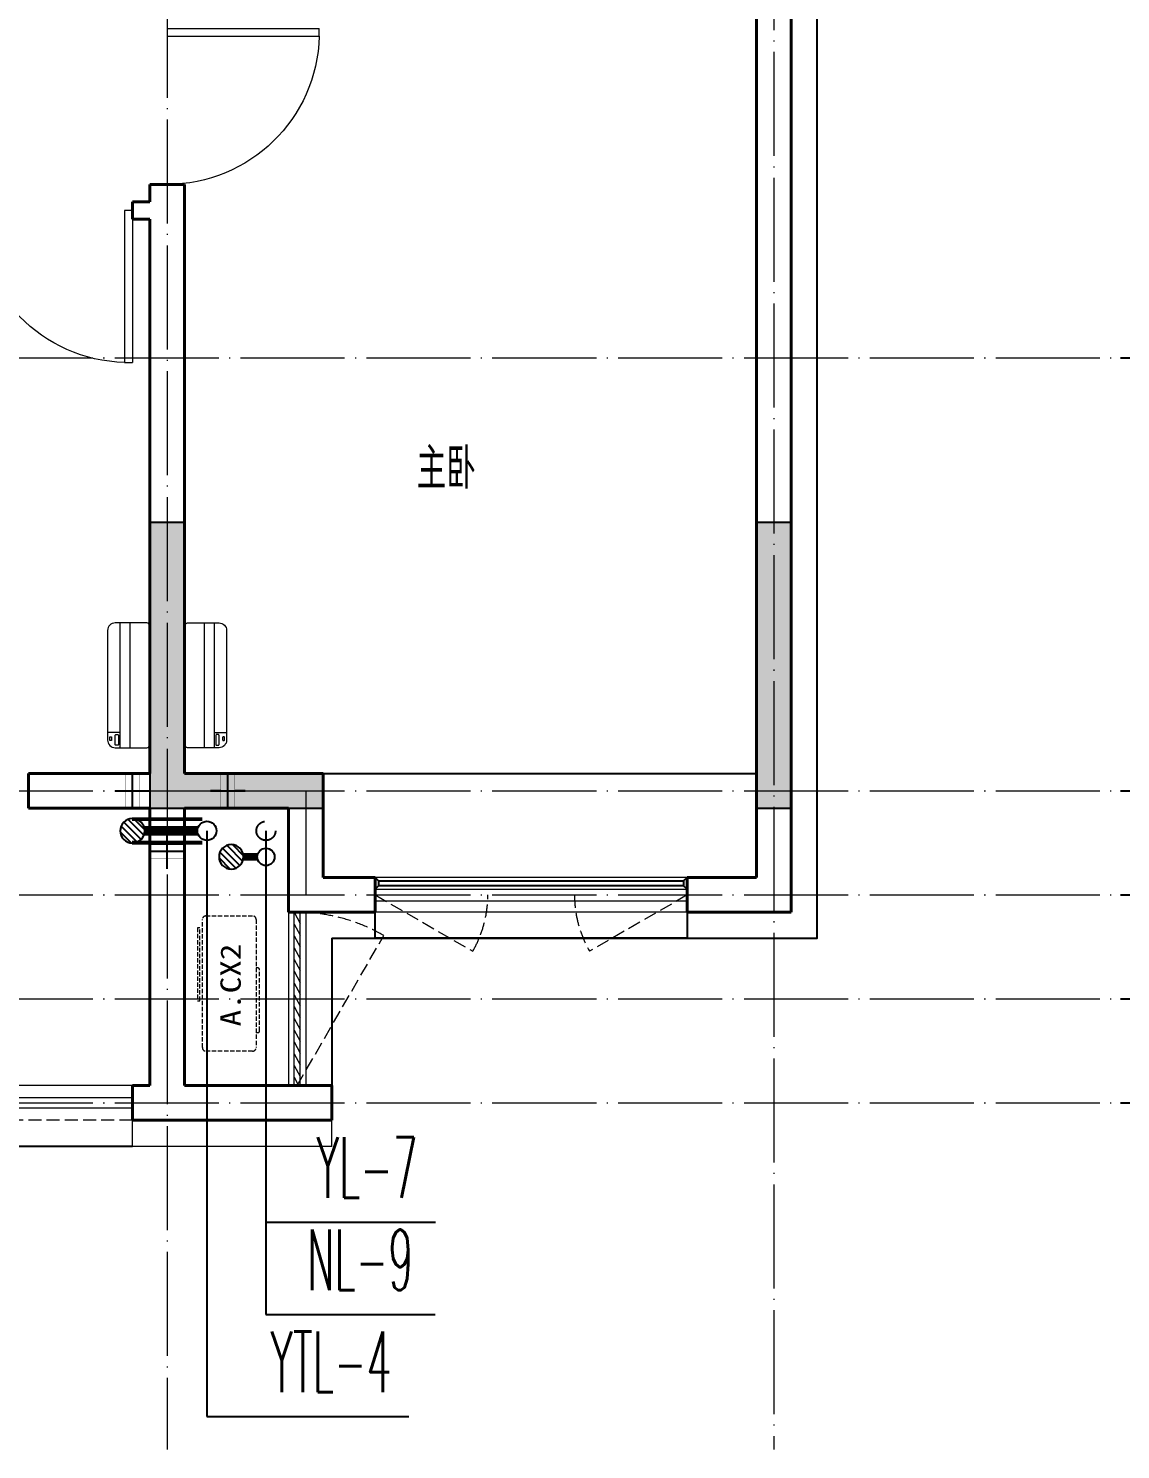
# Model space of a CAD drawing. Extents: x 27938 to 650306, y -92720 to 1524912.
# Drawn here: x 322617 to 328917, y 362324 to 370524 of the extents above; entities that cross this region are included whole.
import ezdxf

# ---------------------------------------------------------------- set-up
doc = ezdxf.new("R2010")
doc.units = 0
doc.header["$LTSCALE"] = 1000
doc.header["$MEASUREMENT"] = 0
doc.linetypes.add('DASH', pattern=[0.35, 0.25, -0.1])
doc.linetypes.add('DOTE', pattern=[2.42, 2, -0.2, 0.02, -0.2])
for name, color, linetype in [('3-栏杆1', 135, 'Continuous'), ('3.5方案汇报，与郭总、侯月琴确定户型_t8$0$2020.03.04 -1安徽标准化洋房户型(UA）_t8_t8$0$看线', 154, 'Continuous'), ('AXIS', 3, 'Continuous'), ('COLUMN', 9, 'Continuous'), ('DIM_凝结', 3, 'Continuous'), ('DIM_阳台', 132, 'Continuous'), ('DIM_雨水', 3, 'Continuous'), ('EQUIP_地漏', 7, 'Continuous'), ('PIPE-凝结', 150, 'N'), ('PIPE-阳台', 132, 'YT'), ('PUB_TEXT', 4, 'Continuous'), ('VALVE_不分区给水', 7, 'Continuous'), ('VPIPE-凝结', 150, 'Continuous'), ('VPIPE-阳台', 132, 'YT'), ('VPIPE-雨水', 4, 'DASH'), ('机电标识类', 1, 'Continuous'), ('看线', 251, 'Continuous')]:
    doc.layers.add(name, color=color, linetype=linetype)
for name, color, linetype, lineweight in [('DOTE', 19, 'DOTE', 9), ('PUB_HATCH', 8, 'Continuous', 9), ('WALL', 9, 'Continuous', 40), ('WINDOW', 8, 'Continuous', 15), ('平面-栏杆', 135, 'Continuous', 15), ('平面-看线', 45, 'Continuous', 15), ('平面-空调室内机', 176, 'Continuous', 9), ('平面-空调预留孔', 173, 'Continuous', 15), ('空调', 76, 'Continuous', 13)]:
    doc.layers.add(name, color=color, linetype=linetype, lineweight=lineweight)
doc.styles.add('_TCH_DIM_T3', font='SIMPLEX.shx', dxfattribs={"width": 0.494118, "bigfont": 'GBCBIG.shx'})
doc.styles.add('_TWT_SERIAL', font='simplex.shx', dxfattribs={"width": 0.6, "oblique": 10, "height": 3, "bigfont": 'aadri.shx'})
doc.styles.get("Standard").update_dxf_attribs({"font": 'gbenor.shx', "bigfont": 'gbcbig.shx'})
doc.styles.add('黑体', font='simhei.ttf')
doc.linetypes.add('N', pattern='A,3,-0.2,["N",Standard,S=0.25,R=0,X=-0.1,Y=-0.115],-0.2', length=3.4)
doc.linetypes.add('YT', pattern='A,3,-0.2,["YT",Standard,S=0.25,R=0,X=-0.1,Y=-0.115],-0.35', length=3.55)
doc.dimstyles.new('_TCH_ARCH&&100', dxfattribs={"dimtxt": 297.5, "dimasz": 100, "dimexe": 250, "dimexo": 300, "dimgap": 126.25, "dimtad": 1, "dimdec": 0, "dimzin": 0, "dimdsep": 46, "dimtxsty": '_TCH_DIM_T3', "dimblk": 'ARCHTICK', "dimcen": 0.09, "dimclrt": 4, "dimazin": 2, "dimtfac": 1, "dimtdec": 0, "dimtix": 1, "dimtmove": 2, "dimatfit": 3, "dimfxl": 1, "dimtolj": 1, "dimtzin": 0, "dimarcsym": 0})

# ---------------------------------------------------------------- blocks, each defined once
blk = doc.blocks.new('FGDGDRGSDGDG')
at = {"layer": 'DOTE', "linetype": 'DOTE', "ltscale": 0.3}
for p, q in [((544982.5, 529998.5), (544982.5, 513948.5)), ((541482.5, 522348.5), (541482.5, 513948.5)), ((488182.5, 520248.5), (546982.5, 520248.5)), ((488182.5, 517748.5), (546982.5, 517748.5)), ((542282.5, 517748.5), (542282.5, 517148.5)), ((488182.5, 517148.5), (546982.5, 517148.5)), ((488182.5, 516548.5), (546982.5, 516548.5)), ((488182.5, 515948.5), (546982.5, 515948.5))]:
    blk.add_line(p, q, dxfattribs=at)
blk = doc.blocks.new('ferre')
at = {"layer": '平面-空调预留孔', "color": 0, "linetype": 'DASH', "ltscale": 0.1}
for p, q in [((93392.7, 115403.5), (93392.7, 115393.5)), ((93402.7, 115383.5), (93755.6, 115383.5)), ((93765.6, 115393.5), (93765.6, 115403.5))]:
    blk.add_line(p, q, dxfattribs=at)
blk.add_lwpolyline([(94045.9, 115403.5), (93305.9, 115403.5, -0.414214), (93285.9, 115423.5), (93285.9, 115693.5, -0.414214), (93305.9, 115713.5), (94045.9, 115713.5, -0.414214), (94065.9, 115693.5), (94065.9, 115423.5, -0.414214)], format="xyb", close=True, dxfattribs=at)
blk.add_lwpolyline([(93996.7, 115742.6), (93576.8, 115742.6), (93576.8, 115727.5), (93996.7, 115727.5)], close=True, dxfattribs=at)
for centre, start, end in [((93402.7, 115393.5), 180, 270), ((93755.6, 115393.5), 270, 0)]:
    blk.add_arc(centre, 10, start, end, dxfattribs=at)
at = {"layer": '平面-空调预留孔', "color": 0, "linetype": 'DASH', "ltscale": 0.1, "style": '黑体', "width": 1.2}
blk.add_text('A.CX2', height=117.05, dxfattribs=at).set_placement((93428.3, 115492.1))
blk = doc.blocks.new('fergve')
at = {"layer": '平面-空调预留孔', "color": 8, "linetype": 'DASH', "ltscale": 0.1}
blk.add_blockref('ferre', (25670, -60415.8), dxfattribs=at)
blk = doc.blocks.new('dongkong')
at = {"color": 0}
blk.add_wipeout([(-603756, 210771), (-603756, 210570.8), (-603836, 210570.8), (-603836, 210771)], dxfattribs=at)
at = {"layer": '机电标识类', "color": 0, "linetype": 'DASH', "ltscale": 400}
for p, q in [((-603796, 210771), (-603796, 210570.8)), ((-603896, 210670.7), (-603696, 210670.7))]:
    blk.add_line(p, q, dxfattribs=at)
at = {"layer": '空调', "color": 0, "linetype": 'DASH', "const_width": 2}
blk.add_lwpolyline([(-603756, 210771), (-603756, 210570.8), (-603836, 210570.8), (-603836, 210771)], close=True, dxfattribs=at)
blk = doc.blocks.new('A$C001338C2')
at = {"color": 0}
for p, q in [((0, 249), (0, 22)), ((845, 304), (55, 304)), ((109, 215), (109, 304)), ((900, 22), (900, 249)), ((22, 0), (878, 0))]:
    blk.add_line(p, q, dxfattribs=at)
at = {"color": 0, "lineweight": 5}
for p, q in [((900, 215), (0, 215)), ((900, 143), (0, 143))]:
    blk.add_line(p, q, dxfattribs=at)
at = {"color": 0}
for points in [[(89, 226), (22, 226, -0.414214), (17, 232), (17, 243, -0.414214), (22, 249), (89, 249, -0.414214), (95, 243), (95, 232, -0.414214)], [(73, 275), (57, 275, -0.414214), (51, 281), (51, 283, -0.414214), (57, 289), (73, 289, -0.414214), (79, 283), (79, 281, -0.414214)]]:
    blk.add_lwpolyline(points, format="xyb", close=True, dxfattribs=at)
for centre, radius, start, end in [((55, 249), 55, 90, 180), ((845, 249), 55, 360, 90), ((22, 22), 22, 180, 270), ((878, 22), 22, 270, 360)]:
    blk.add_arc(centre, radius, start, end, dxfattribs=at)
blk = doc.blocks.new('gdfgdgdgr')
at = {"layer": 'PUB_HATCH'}
for points in [[(529477.8, 521913.9), (528677.8, 521913.9), (528677.8, 523363.9), (528477.8, 523363.9), (528477.8, 521713.9), (529477.8, 521713.9)], [(532177.8, 521713.9), (532177.8, 523363.9), (531977.8, 523363.9), (531977.8, 521713.9)]]:
    blk.add_hatch(color=256, dxfattribs=at).paths.add_polyline_path(points)
at = {"layer": 'COLUMN', "color": 8}
for p, q in [((528677.8, 523363.9), (528477.8, 523363.9)), ((528477.8, 523363.9), (528477.8, 521713.9)), ((528677.8, 521913.9), (528677.8, 523363.9)), ((532177.8, 523363.9), (531977.8, 523363.9)), ((531977.8, 523363.9), (531977.8, 521713.9)), ((532177.8, 521713.9), (532177.8, 523363.9)), ((529477.8, 521913.9), (528677.8, 521913.9)), ((529477.8, 521713.9), (529477.8, 521913.9)), ((528477.8, 521713.9), (529477.8, 521713.9)), ((531977.8, 521713.9), (532177.8, 521713.9))]:
    blk.add_line(p, q, dxfattribs=at)
blk = doc.blocks.new('$VALVE$00000533')
at = {"ltscale": 0.5, "const_width": 25}
for points in [[(-225, 75), (225, 75)], [(-225, -75), (225, -75)]]:
    blk.add_lwpolyline(points, dxfattribs=at)
blk = doc.blocks.new('_ArchTick')
at = {"color": 0, "linetype": 'ByBlock', "const_width": 0.4}
blk.add_lwpolyline([(-0.5, -0.5), (0.5, 0.5)], dxfattribs=at)
blk = doc.blocks.new('*D1124')
at = {"layer": 'AXIS', "color": 0, "lineweight": -2}
for p, q in [((331416.6, 364323.7), (331416.6, 364423.7)), ((329216.6, 364323.7), (331666.6, 364323.7)), ((331416.6, 364073.7), (331416.6, 364323.7)), ((329216.6, 364073.7), (331666.6, 364073.7)), ((331416.6, 364073.7), (331416.6, 363973.7))]:
    blk.add_line(p, q, dxfattribs=at)
at = {"layer": 'Defpoints', "color": 0}
for p in [(328916.6, 364323.7), (331416.6, 364323.7), (328916.6, 364073.7)]:
    blk.add_point(p, dxfattribs=at)
at = {"layer": 'AXIS', "color": 0, "lineweight": -2, "xscale": 100, "yscale": 100, "zscale": 100}
for p, rotation in [((331416.6, 364323.7), 270), ((331416.6, 364073.7), 90)]:
    blk.add_blockref('_ArchTick', p, dxfattribs=dict(at, rotation=rotation))
at = {"layer": 'AXIS', "color": 4, "insert": (331141.6, 363784.7), "char_height": 297.5, "attachment_point": 5, "rotation": 90, "style": '_TCH_DIM_T3'}
blk.add_mtext('\\A1;250', dxfattribs=at)
blk = doc.blocks.new('*D1125')
at = {"layer": 'AXIS', "color": 0, "lineweight": -2}
for p, q in [((331416.6, 364923.7), (331416.6, 365023.7)), ((329216.6, 364923.7), (331666.6, 364923.7)), ((331416.6, 364323.7), (331416.6, 364923.7)), ((329216.6, 364323.7), (331666.6, 364323.7)), ((331416.6, 364323.7), (331416.6, 364223.7))]:
    blk.add_line(p, q, dxfattribs=at)
at = {"layer": 'Defpoints', "color": 0}
for p in [(328916.6, 364923.7), (331416.6, 364923.7), (328916.6, 364323.7)]:
    blk.add_point(p, dxfattribs=at)
at = {"layer": 'AXIS', "color": 0, "lineweight": -2, "xscale": 100, "yscale": 100, "zscale": 100}
for p, rotation in [((331416.6, 364923.7), 270), ((331416.6, 364323.7), 90)]:
    blk.add_blockref('_ArchTick', p, dxfattribs=dict(at, rotation=rotation))
at = {"layer": 'AXIS', "color": 4, "insert": (331141.6, 364623.7), "char_height": 297.5, "attachment_point": 5, "rotation": 90, "style": '_TCH_DIM_T3'}
blk.add_mtext('\\A1;600', dxfattribs=at)
blk = doc.blocks.new('*D1126')
at = {"layer": 'AXIS', "color": 0, "lineweight": -2}
for p, q in [((331416.6, 365523.7), (331416.6, 365623.7)), ((329216.6, 365523.7), (331666.6, 365523.7)), ((331416.6, 364923.7), (331416.6, 365523.7)), ((329216.6, 364923.7), (331666.6, 364923.7)), ((331416.6, 364923.7), (331416.6, 364823.7))]:
    blk.add_line(p, q, dxfattribs=at)
at = {"layer": 'Defpoints', "color": 0}
for p in [(328916.6, 365523.7), (331416.6, 365523.7), (328916.6, 364923.7)]:
    blk.add_point(p, dxfattribs=at)
at = {"layer": 'AXIS', "color": 0, "lineweight": -2, "xscale": 100, "yscale": 100, "zscale": 100}
for p, rotation in [((331416.6, 365523.7), 270), ((331416.6, 364923.7), 90)]:
    blk.add_blockref('_ArchTick', p, dxfattribs=dict(at, rotation=rotation))
at = {"layer": 'AXIS', "color": 4, "insert": (331141.6, 365223.7), "char_height": 297.5, "attachment_point": 5, "rotation": 90, "style": '_TCH_DIM_T3'}
blk.add_mtext('\\A1;600', dxfattribs=at)
blk = doc.blocks.new('*D1127')
at = {"layer": 'AXIS', "color": 0, "lineweight": -2}
for p, q in [((331416.6, 366123.7), (331416.6, 366223.7)), ((329216.6, 366123.7), (331666.6, 366123.7)), ((331416.6, 365523.7), (331416.6, 366123.7)), ((329216.6, 365523.7), (331666.6, 365523.7)), ((331416.6, 365523.7), (331416.6, 365423.7))]:
    blk.add_line(p, q, dxfattribs=at)
at = {"layer": 'Defpoints', "color": 0}
for p in [(328916.6, 366123.7), (331416.6, 366123.7), (328916.6, 365523.7)]:
    blk.add_point(p, dxfattribs=at)
at = {"layer": 'AXIS', "color": 0, "lineweight": -2, "xscale": 100, "yscale": 100, "zscale": 100}
for p, rotation in [((331416.6, 366123.7), 270), ((331416.6, 365523.7), 90)]:
    blk.add_blockref('_ArchTick', p, dxfattribs=dict(at, rotation=rotation))
at = {"layer": 'AXIS', "color": 4, "insert": (331141.6, 365823.7), "char_height": 297.5, "attachment_point": 5, "rotation": 90, "style": '_TCH_DIM_T3'}
blk.add_mtext('\\A1;600', dxfattribs=at)
blk = doc.blocks.new('*D1128')
at = {"layer": 'AXIS', "color": 0, "lineweight": -2}
for p, q in [((329216.6, 368623.7), (331666.6, 368623.7)), ((331416.6, 366123.7), (331416.6, 368623.7)), ((329216.6, 366123.7), (331666.6, 366123.7))]:
    blk.add_line(p, q, dxfattribs=at)
at = {"layer": 'Defpoints', "color": 0}
for p in [(328916.6, 368623.7), (331416.6, 368623.7), (328916.6, 366123.7)]:
    blk.add_point(p, dxfattribs=at)
at = {"layer": 'AXIS', "color": 0, "lineweight": -2, "xscale": 100, "yscale": 100, "zscale": 100}
for p, rotation in [((331416.6, 368623.7), 90), ((331416.6, 366123.7), 270)]:
    blk.add_blockref('_ArchTick', p, dxfattribs=dict(at, rotation=rotation))
at = {"layer": 'AXIS', "color": 4, "insert": (331141.6, 367373.7), "char_height": 297.5, "attachment_point": 5, "rotation": 90, "style": '_TCH_DIM_T3'}
blk.add_mtext('\\A1;2500', dxfattribs=at)
blk = doc.blocks.new('*D1129')
at = {"layer": 'AXIS', "color": 0, "lineweight": -2}
for p, q in [((329216.6, 370723.7), (331666.6, 370723.7)), ((331416.6, 368623.7), (331416.6, 370723.7)), ((329216.6, 368623.7), (331666.6, 368623.7))]:
    blk.add_line(p, q, dxfattribs=at)
at = {"layer": 'Defpoints', "color": 0}
for p in [(328916.6, 370723.7), (331416.6, 370723.7), (328916.6, 368623.7)]:
    blk.add_point(p, dxfattribs=at)
at = {"layer": 'AXIS', "color": 0, "lineweight": -2, "xscale": 100, "yscale": 100, "zscale": 100}
for p, rotation in [((331416.6, 370723.7), 90), ((331416.6, 368623.7), 270)]:
    blk.add_blockref('_ArchTick', p, dxfattribs=dict(at, rotation=rotation))
at = {"layer": 'AXIS', "color": 4, "insert": (331141.6, 369673.7), "char_height": 297.5, "attachment_point": 5, "rotation": 90, "style": '_TCH_DIM_T3'}
blk.add_mtext('\\A1;2100', dxfattribs=at)
blk = doc.blocks.new('*D1136')
at = {"layer": 'AXIS', "color": 0, "lineweight": -2}
for p, q in [((329216.6, 376473.7), (332466.6, 376473.7)), ((332216.6, 364073.7), (332216.6, 376473.7)), ((329216.6, 364073.7), (332466.6, 364073.7))]:
    blk.add_line(p, q, dxfattribs=at)
at = {"layer": 'Defpoints', "color": 0}
for p in [(328916.6, 376473.7), (332216.6, 376473.7), (328916.6, 364073.7)]:
    blk.add_point(p, dxfattribs=at)
at = {"layer": 'AXIS', "color": 0, "lineweight": -2, "xscale": 100, "yscale": 100, "zscale": 100}
for p, rotation in [((332216.6, 376473.7), 90), ((332216.6, 364073.7), 270)]:
    blk.add_blockref('_ArchTick', p, dxfattribs=dict(at, rotation=rotation))
at = {"layer": 'AXIS', "color": 4, "insert": (331941.6, 370273.7), "char_height": 297.5, "attachment_point": 5, "rotation": 90, "style": '_TCH_DIM_T3'}
blk.add_mtext('\\A1;12400', dxfattribs=at)
blk = doc.blocks.new('$WINLIB2D$00000001')
at = {"color": 0}
for points in [[(-0.5, 0.5), (-0.5, -0.5)], [(-0.5, 0.5), (0.5, 0.5)], [(0.5, -0.5), (0.5, 0.5)], [(0.5, 0.1667), (-0.5, 0.1667)], [(0.5, -0.1667), (-0.5, -0.1667)], [(-0.5, -0.5), (0.5, -0.5)]]:
    blk.add_lwpolyline(points, dxfattribs=at)
blk = doc.blocks.new('$DorLib2D$00000001')
for p, q in [((0.45, 0.975), (0.5, 0.975)), ((0.45, 0), (0.45, 0.975)), ((0.5, 0), (0.5, 0.975)), ((0.5, 0), (0.45, 0))]:
    blk.add_line(p, q)
at = {"lineweight": 13}
blk.add_arc((0.475, 0), 0.975, 91.46928, 180, dxfattribs=at)
blk = doc.blocks.new('$WINLIB2D$00000039')
at = {"color": 0}
for points in [[(-0.5, 0.5), (-0.5, -0.5)], [(0.5, 0.5), (-0.5, 0.5)], [(0.5, -0.5), (0.5, 0.5)], [(-0.5, 0.1667), (0.5, 0.1667)], [(-0.3839, -0.1667), (-0.448, 0.1667)], [(-0.3159, -0.1667), (-0.38, 0.1667)], [(-0.2479, -0.1667), (-0.312, 0.1667)], [(-0.1799, -0.1667), (-0.244, 0.1667)], [(-0.1119, -0.1667), (-0.176, 0.1667)], [(-0.0439, -0.1667), (-0.108, 0.1667)], [(0.0241, -0.1667), (-0.04, 0.1667)], [(0.0921, -0.1667), (0.028, 0.1667)], [(0.16, -0.1667), (0.0959, 0.1667)], [(0.228, -0.1667), (0.1639, 0.1667)], [(0.296, -0.1667), (0.2319, 0.1667)], [(0.364, -0.1667), (0.2999, 0.1667)], [(0.432, -0.1667), (0.3679, 0.1667)], [(0.5, -0.1667), (0.4359, 0.1667)], [(-0.4519, -0.1667), (-0.5, 0.0836)], [(-0.5, -0.1667), (0.5, -0.1667)], [(0.5, -0.5), (-0.5, -0.5)]]:
    blk.add_lwpolyline(points, dxfattribs=at)
blk = doc.blocks.new('$TwtSys$00000141')
for p, q in [((-141, 12), (-15, 138)), ((-141, 12), (-15, 138)), ((-131, -53), (53, 131)), ((-131, -53), (53, 131)), ((-100, -100), (100, 100)), ((-100, -100), (100, 100)), ((-49, -131), (131, 49)), ((-49, -131), (131, 49)), ((17, -138), (138, -17)), ((17, -138), (138, -17))]:
    blk.add_line(p, q)
blk.add_circle((0, 0), 141)
blk.add_circle((0, 0), 141)

msp = doc.modelspace()

# ---------------------------------------------------------------- linework, layer by layer
at = {"color": 8, "const_width": 8}
msp.add_lwpolyline([(324366.6, 364223.7), (324366.6, 364073.7), (323216.6, 364073.7), (323216.6, 364223.7)], dxfattribs=at)
at = {"layer": '3-栏杆1', "color": 8}
for p, q in [((324636.8, 365605.9), (324616.6, 365623.7)), ((324616.6, 365623.7), (324636.8, 365605.9)), ((324636.8, 365576.7), (324616.6, 365556.8)), ((324616.6, 365556.8), (324636.8, 365576.7)), ((324636.8, 365605.9), (326396.3, 365605.9)), ((324636.8, 365605.9), (324636.8, 365576.7)), ((326396.3, 365576.6), (324636.8, 365576.6)), ((326396.3, 365605.9), (326416.6, 365623.7)), ((326416.6, 365623.7), (326396.3, 365605.9)), ((326396.3, 365605.9), (326396.3, 365576.7)), ((326416.6, 365556.8), (326396.3, 365576.7))]:
    msp.add_line(p, q, dxfattribs=at)
at = {"layer": '3.5方案汇报，与郭总、侯月琴确定户型_t8$0$2020.03.04 -1安徽标准化洋房户型(UA）_t8_t8$0$看线', "color": 8, "ltscale": 10}
msp.add_line((324316.6, 366223.7), (326816.6, 366223.7), dxfattribs=at)
at = {"layer": 'AXIS'}
for p, q in [((328916.6, 368623.7), (332916.6, 368623.7)), ((328916.6, 366123.7), (332916.6, 366123.7)), ((328916.6, 365523.7), (332916.6, 365523.7)), ((328916.6, 364923.7), (332916.6, 364923.7)), ((328916.6, 364323.7), (332916.6, 364323.7))]:
    msp.add_line(p, q, dxfattribs=at)
at = {"layer": 'DIM_凝结'}
for p, q in [((323986.6, 365743.7), (323986.6, 363102.7)), ((323986.6, 363102.7), (324963.4, 363102.7))]:
    msp.add_line(p, q, dxfattribs=at)
at = {"layer": 'DIM_阳台'}
for p, q in [((323646.6, 365893.7), (323646.6, 362514.1)), ((323646.6, 362514.1), (324810.6, 362514.1))]:
    msp.add_line(p, q, dxfattribs=at)
at = {"layer": 'DIM_雨水'}
for p, q in [((323986.6, 365893.7), (323986.6, 363636.6)), ((323986.6, 363636.6), (324964.9, 363636.6))]:
    msp.add_line(p, q, dxfattribs=at)
at = {"layer": 'PIPE-凝结', "const_width": 45}
msp.add_lwpolyline([(323936.6, 365743.7), (323857.1, 365743.7)], dxfattribs=at)
at = {"layer": 'VPIPE-凝结'}
msp.add_circle((323986.6, 365743.7), 50, dxfattribs=at)
at = {"layer": 'VPIPE-阳台'}
msp.add_circle((323646.6, 365893.7), 55, dxfattribs=at)
at = {"layer": 'VPIPE-雨水'}
msp.add_circle((323986.6, 365893.7), 55, dxfattribs=at)
at = {"layer": 'WALL', "color": 8}
for p, q in [((327016.6, 370723.7), (327016.6, 365423.7)), ((326816.6, 370623.7), (326816.6, 365623.7)), ((323516.6, 369623.7), (323316.6, 369623.7)), ((323316.6, 369623.7), (323316.6, 369523.7)), ((323516.6, 369423.7), (323516.6, 369623.7)), ((323316.6, 369523.7), (323216.6, 369523.7)), ((323216.6, 369523.7), (323216.6, 369423.7)), ((323216.6, 369423.7), (323316.6, 369423.7)), ((323516.6, 369423.7), (323516.6, 366223.7)), ((322616.6, 366223.7), (322616.6, 366023.7)), ((324316.6, 366223.7), (324316.6, 365623.7)), ((324116.6, 366023.7), (324116.6, 365523.7)), ((324616.6, 365623.7), (324316.6, 365623.7)), ((324616.6, 365423.7), (324616.6, 365623.7)), ((326816.6, 365623.7), (326416.6, 365623.7)), ((326416.6, 365623.7), (326416.6, 365423.7)), ((324116.6, 365523.7), (324116.6, 365423.7)), ((324116.6, 365423.7), (324216.6, 365423.7)), ((324216.6, 365423.7), (324616.6, 365423.7)), ((326416.6, 365423.7), (327016.6, 365423.7)), ((323216.6, 364423.7), (323316.6, 364423.7)), ((323216.6, 364423.7), (323216.6, 364223.7)), ((323516.6, 364423.7), (324116.6, 364423.7)), ((324116.6, 364423.7), (324216.6, 364423.7)), ((324216.6, 364423.7), (324366.6, 364423.7)), ((324366.6, 364423.7), (324366.6, 364223.7)), ((323216.6, 364223.7), (323416.6, 364223.7)), ((323416.6, 364223.7), (324216.6, 364223.7)), ((324216.6, 364223.7), (324366.6, 364223.7))]:
    msp.add_line(p, q, dxfattribs=at)
at = {"layer": 'WINDOW', "color": 8, "linetype": 'DASH', "ltscale": 0.3}
for points in [[(324616.6, 365523.7), (325179.7, 365199.1, 0.131485), (325266.6, 365523.7)], [(326416.6, 365523.7), (325853.4, 365199.1, -0.131485), (325766.6, 365523.7)], [(324166.6, 364423.7), (324666.6, 365289.8, 0.131652), (324166.6, 365423.7)]]:
    msp.add_lwpolyline(points, format="xyb", dxfattribs=at)
at = {"layer": '平面-栏杆', "color": 8}
for p, q in [((323216.6, 364353.7), (317316.6, 364353.7)), ((323216.6, 364293.7), (317316.6, 364293.7))]:
    msp.add_line(p, q, dxfattribs=at)
at = {"layer": '平面-看线', "color": 8}
msp.add_line((323216.6, 364423.7), (317316.6, 364423.7), dxfattribs=at)
at = {"layer": '平面-看线', "color": 8, "linetype": 'DASH', "ltscale": 0.3}
msp.add_line((323216.6, 364223.7), (317316.6, 364223.7), dxfattribs=at)
at = {"layer": '看线', "color": 8, "ltscale": 0.5}
for points in [[(326416.6, 365423.7), (326416.6, 365273.7), (324616.6, 365273.7), (324616.6, 365423.7)], [(324366.6, 365273.7), (324366.6, 364423.7)], [(317316.6, 364073.7), (323216.6, 364073.7)]]:
    msp.add_lwpolyline(points, dxfattribs=at)

# ---------------------------------------------------------------- block references
msp.add_blockref('FGDGDRGSDGDG', (-218065.9, -151624.7))
at = {"layer": 'EQUIP_地漏', "xscale": 0.5, "yscale": -0.5, "zscale": 0.5}
msp.add_blockref('$TwtSys$00000141', (323786.6, 365743.7), dxfattribs=at)
at = {"layer": 'WINDOW'}
for name, p, xscale, yscale, zscale, rotation in [('$DorLib2D$00000001', (323416.6, 370073.7), -900, 900, -900, 270), ('$DorLib2D$00000001', (322766.6, 369473.7), -900, 900, -900, 179.9999999875247), ('$WINLIB2D$00000039', (324166.6, 364923.7), -1000, 100, -1000, 270)]:
    msp.add_blockref(name, p, dxfattribs=dict(at, xscale=xscale, yscale=yscale, zscale=zscale, rotation=rotation))
at = {"layer": 'WINDOW', "xscale": -1800, "yscale": -200, "zscale": -1800}
msp.add_blockref('$WINLIB2D$00000001', (325516.6, 365523.7), dxfattribs=at)
at = {"layer": '平面-空调预留孔', "color": 8, "yscale": 0.800000000046565, "zscale": 0.800000000046565}
for p, xscale, rotation in [((323316.5, 366373.7), 0.800000000046565, 90.00000023343017), ((323516.7, 366373.7), -0.800000000046565, 269.9999997665698)]:
    msp.add_blockref('A$C001338C2', p, dxfattribs=dict(at, xscale=xscale, rotation=rotation))
at = {"layer": '平面-空调预留孔', "color": 8, "rotation": 90.00000000000001}
msp.add_blockref('fergve', (378917.7, 245666.9), dxfattribs=at)

# ---------------------------------------------------------------- texts
at = {"layer": 'DIM_凝结', "color": 7, "style": '_TWT_SERIAL', "width": 0.48}
msp.add_text('NL-9', height=350, dxfattribs=at).set_placement((324224.5, 363242.7))
at = {"layer": 'DIM_阳台', "color": 7, "style": '_TWT_SERIAL', "width": 0.48}
msp.add_text('YTL-4', height=350, dxfattribs=at).set_placement((324012.6, 362654.1))
at = {"layer": 'DIM_雨水', "color": 7, "style": '_TWT_SERIAL', "width": 0.48}
msp.add_text('YL-7', height=350, dxfattribs=at).set_placement((324278.9, 363776.6))
at = {"layer": 'PUB_TEXT', "color": 8}
msp.add_text('主卧', height=236.31, dxfattribs=at).set_placement((324856.6, 367866.2))

# ---------------------------------------------------------------- dimensions: what is measured, and where the dimension line sits
at = {"layer": 'AXIS'}
for p1, p2, distance, picture, middle in [((328916.6, 364073.7), (328916.6, 376473.7), -3300, '*D1136', (331941.6, 370273.7)), ((328916.6, 368623.7), (328916.6, 370723.7), -2500, '*D1129', (331141.6, 369673.7)), ((328916.6, 366123.7), (328916.6, 368623.7), -2500, '*D1128', (331141.6, 367373.7)), ((328916.6, 365523.7), (328916.6, 366123.7), -2500, '*D1127', (331141.6, 365823.7)), ((328916.6, 364923.7), (328916.6, 365523.7), -2500, '*D1126', (331141.6, 365223.7)), ((328916.6, 364323.7), (328916.6, 364923.7), -2500, '*D1125', (331141.6, 364623.7))]:
    dim = msp.add_aligned_dim(p1=p1, p2=p2, distance=distance, dimstyle='_TCH_ARCH&&100', dxfattribs=at)
    dim.commit()
    dim.dimension.update_dxf_attribs({"geometry": picture, "text_midpoint": middle})
dim = msp.add_linear_dim(base=(331416.6, 364323.7), p1=(328916.6, 364073.7), p2=(328916.6, 364323.7), angle=90, dimstyle='_TCH_ARCH&&100', dxfattribs=at)
dim.commit()
dim.dimension.update_dxf_attribs({"geometry": '*D1124', "text_midpoint": (331141.6, 363784.7), "dimtype": 129})

# ---------------------------------------------------------------- next in the draw order: block references
at = {"layer": '平面-空调室内机', "color": 8, "ltscale": 0.3, "xscale": -1}
for p, rotation in [((927012.6, 576794.5), 180), ((112745.9, 969569.8), 270)]:
    msp.add_blockref('dongkong', p, dxfattribs=dict(at, rotation=rotation))
at = {"layer": '平面-空调室内机', "color": 8, "ltscale": 0.3, "rotation": 180}
msp.add_blockref('dongkong', (-280029.4, 576794.5), dxfattribs=at)

# ---------------------------------------------------------------- next in the draw order: linework, layer by layer
at = {"layer": 'PIPE-阳台', "const_width": 55}
msp.add_lwpolyline([(323591.6, 365893.7), (323287.1, 365893.7)], dxfattribs=at)
at = {"layer": 'WALL', "color": 8}
msp.add_line((323516.6, 366023.7), (323516.6, 364423.7), dxfattribs=at)

# ---------------------------------------------------------------- next in the draw order: block references
at = {"layer": 'EQUIP_地漏', "xscale": 0.5, "yscale": -0.5, "zscale": 0.5}
msp.add_blockref('$TwtSys$00000141', (323216.6, 365893.7), dxfattribs=at)
at = {"layer": 'VALVE_不分区给水', "xscale": 0.8999999999999999, "yscale": -0.8999999999999999, "zscale": 0.8999999999999999}
msp.add_blockref('$VALVE$00000533', (323416.6, 365893.7), dxfattribs=at)
at = {"layer": '平面-空调室内机', "color": 8, "ltscale": 0.3, "xscale": -1, "rotation": 180}
for p in [(927012.6, 576794.5), (927562.7, 576794.5)]:
    msp.add_blockref('dongkong', p, dxfattribs=at)

# ---------------------------------------------------------------- next in the draw order: linework, layer by layer
at = {"layer": 'WALL', "color": 8}
for p, q in [((323316.6, 369423.7), (323316.6, 366223.7)), ((323316.6, 366223.7), (322616.6, 366223.7)), ((323516.6, 366223.7), (324316.6, 366223.7)), ((322616.6, 366023.7), (323316.6, 366023.7)), ((323316.6, 366023.7), (323316.6, 364423.7)), ((323516.6, 366023.7), (324116.6, 366023.7))]:
    msp.add_line(p, q, dxfattribs=at)
at = {"layer": '看线', "color": 8}
msp.add_lwpolyline([(324366.6, 365273.7), (327166.6, 365273.7), (327166.6, 373773.7), (325366.6, 373773.7), (325366.6, 374773.7), (322666.7, 374774.9), (322666.7, 374623.7)], dxfattribs=at)

# ---------------------------------------------------------------- next in the draw order: block references
at = {"color": 8}
msp.add_blockref('gdfgdgdgr', (-205160.8, -155690.1), dxfattribs=at)

doc.saveas('drawing.dxf')
